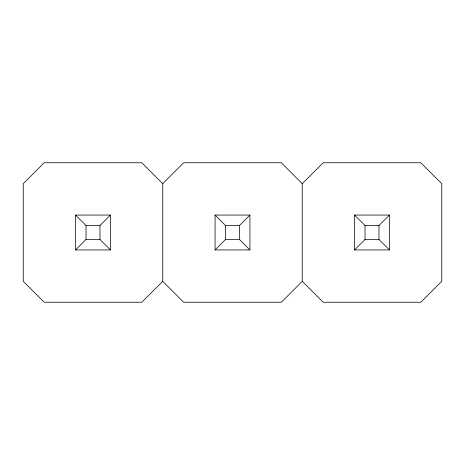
<?xml version="1.0" encoding="UTF-8"?>
<svg xmlns="http://www.w3.org/2000/svg" width="465" height="465" viewBox="0 0 465 465"><rect width="100%" height="100%" fill="white"/><g stroke="black" fill="none" stroke-linecap="round" stroke-linejoin="round"><path stroke-width="0.7" d="M75.562 249.938L86.025 239.475L99.975 239.475L110.438 249.938L110.438 215.063L75.562 215.063L75.562 249.938L110.438 249.938M75.562 215.063L86.025 225.525L99.975 225.525L110.438 215.063M162.75 183.675L183.675 162.75L281.325 162.75L302.25 183.675L302.25 281.325L281.325 302.25L183.675 302.25L162.75 281.325L162.75 183.675L141.825 162.75L44.175 162.75L23.25 183.675L23.25 281.325L44.175 302.25L141.825 302.25L162.75 281.325M215.063 249.938L225.525 239.475L239.475 239.475L249.938 249.938L249.938 215.063L215.063 215.063L215.063 249.938L249.938 249.938M239.475 239.475L239.475 225.525L249.938 215.063M302.25 183.675L323.175 162.75L420.825 162.75L441.75 183.675L441.75 281.325L420.825 302.25L323.175 302.25L302.25 281.325M354.562 249.938L365.025 239.475L378.975 239.475L389.438 249.938L354.562 249.938L354.562 215.063L389.438 215.063L389.438 249.938M378.975 239.475L378.975 225.525L389.438 215.063M215.063 215.063L225.525 225.525L239.475 225.525M354.562 215.063L365.025 225.525L378.975 225.525M365.025 225.525L365.025 239.475M225.525 225.525L225.525 239.475M99.975 225.525L99.975 239.475M86.025 225.525L86.025 239.475"/></g></svg>
